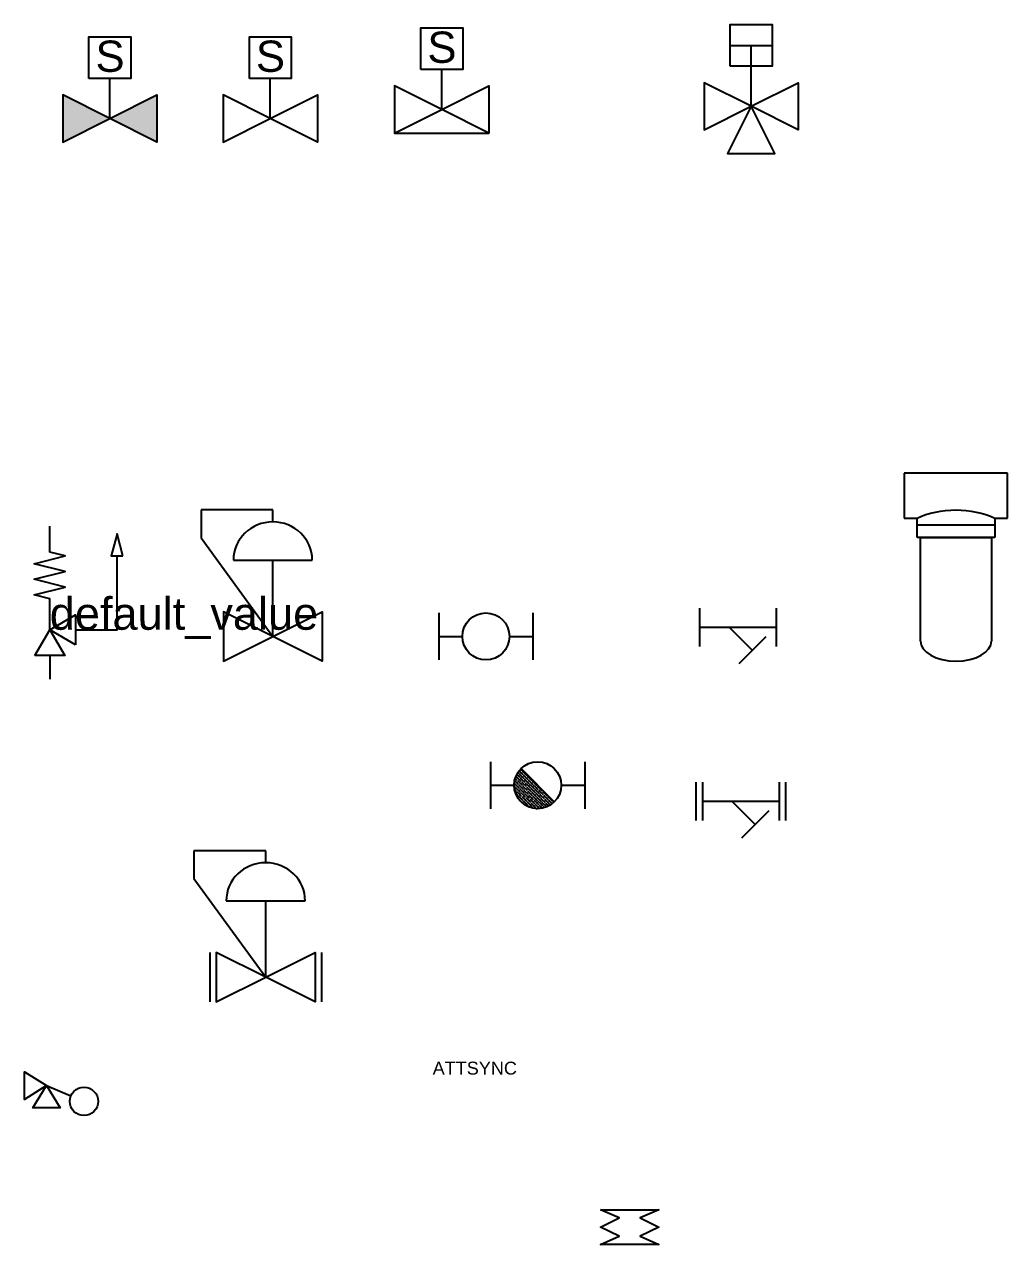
# Model space of a CAD drawing. Header units: millimetres. Extents: x -366 to 823, y -29 to 284.
# Drawn here: x 93.8 to 169.9, y -20.7 to 73.7 of the extents above; entities that cross this region are included whole.
import ezdxf

# ---------------------------------------------------------------- set-up
doc = ezdxf.new("R2010")
doc.units = ezdxf.units.MM
doc.layers.add('-Testi', color=7, linetype='Continuous', lineweight=35)
doc.layers.add('109', color=3, linetype='Continuous')
doc.layers.add('Tag', color=7, linetype='Continuous')
doc.styles.get("Standard").update_dxf_attribs({"font": 'arial.ttf'})

# ---------------------------------------------------------------- blocks, each defined once
blk = doc.blocks.new('Valve Selenoid Closed')
h = blk.add_hatch(color=256)
h.dxf.hatch_style = 1
h.paths.add_polyline_path([(-3.645, -1.823), (0, 0), (-3.645, 1.823)])
h.paths.add_polyline_path([(3.645, 1.823), (0, 0), (3.645, -1.823)])
blk.add_line((0, 0), (0, 3.095))
blk.add_lwpolyline([(-1.619, 3.095), (-1.619, 6.334), (1.619, 6.334), (1.619, 3.095)], close=True)
for points in [[(0, 0), (-3.645, 1.823), (-3.645, -1.823), (0, 0)], [(0, 0), (3.645, 1.823), (3.645, -1.823), (0, 0)]]:
    blk.add_lwpolyline(points)
at = {"layer": '-Testi', "insert": (0.013, 4.806), "char_height": 2.419, "width": 2.83134, "attachment_point": 5}
blk.add_mtext('S', dxfattribs=at)
at = {"flags": 1}
for tag, p, height in [('TYPE', (0, 0.234), 0.25), ('CONNECTIONTYPE', (-0.354, -0.996), 0.1), ('DESCRIPTION', (-0.33, -1.108), 0.0703)]:
    blk.add_attdef(tag, p, '', height=height, dxfattribs=at)
blk = doc.blocks.new('Valve Selenoid Open')
blk.add_line((0, 0), (0, 3.095))
blk.add_lwpolyline([(-1.619, 3.095), (-1.619, 6.334), (1.619, 6.334), (1.619, 3.095)], close=True)
for points in [[(0, 0), (-3.645, 1.823), (-3.645, -1.823), (0, 0)], [(0, 0), (3.645, 1.823), (3.645, -1.823), (0, 0)]]:
    blk.add_lwpolyline(points)
at = {"layer": '-Testi', "insert": (0.013, 4.806), "char_height": 2.419, "width": 2.83134, "attachment_point": 5}
blk.add_mtext('S', dxfattribs=at)
at = {"flags": 1}
for tag, p, height in [('TYPE', (0, 0), 0.25), ('CONNECTIONTYPE', (-0.57, -0.473), 0.1), ('DESCRIPTION', (-0.546, -0.586), 0.0703)]:
    blk.add_attdef(tag, p, '', height=height, dxfattribs=at)
blk = doc.blocks.new('PSV')
for p, q in [((0, 6.008), (0, 8.012)), ((0, 2.403), (0, 2.403)), ((0, -2.003), (0, -3.827))]:
    blk.add_line(p, q)
for points in [[(5.666, 5.707), (5.207, 7.413), (4.747, 5.707)], [(2.003, -1.156), (0, 0), (2.003, 1.156)], [(-1.156, -2.003), (0, 0), (1.156, -2.003)]]:
    blk.add_lwpolyline(points, close=True)
for points in [[(0, 0), (0, 2.403), (-1.202, 2.703), (1.202, 3.304), (-1.202, 3.905), (1.202, 4.506), (-1.202, 5.106), (1.202, 5.707), (0, 6.008)], [(2.003, 0), (5.207, 0), (5.207, 5.707)]]:
    blk.add_lwpolyline(points)
at = {"transparency": 33554432}
blk.add_attdef('NEW_TAG', (0, 0), '', height=2.5, dxfattribs=at)
at = {"transparency": 33554432, "flags": 1}
for tag, p, height in [('CONNECTIONTYPE', (-2.118, -0.022), 0.1), ('TYPE', (0, 0), 0.2), ('DESCRIPTION', (-2.094, -0.134), 0.0703)]:
    blk.add_attdef(tag, p, '', height=height, dxfattribs=at)
blk = doc.blocks.new('Pressure regulator')
for p, q in [((0, 9.79), (-5.554, 9.79)), ((-5.554, 9.79), (-5.554, 7.637)), ((0, 8.855), (0, 9.79)), ((-5.554, 7.637), (0, 0)), ((-3.054, 5.901), (3.054, 5.901)), ((0, 0), (0, 5.901))]:
    blk.add_line(p, q)
for points in [[(0, 0), (-3.822, 1.911), (-3.822, -1.911), (0, 0)], [(0, 0), (3.822, 1.911), (3.822, -1.911), (0, 0)]]:
    blk.add_lwpolyline(points)
blk.add_ellipse((0, 5.901), major_axis=(-3.054, 0), ratio=0.967342, start_param=3.141593, end_param=6.283185)
at = {"flags": 1}
for tag, p, height in [('TYPE', (0, 0), 0.25), ('CONNECTIONTYPE', (1.246, 0.144), 0.1), ('DESCRIPTION', (1.269, 0.031), 0.0703)]:
    blk.add_attdef(tag, p, '', height=height, dxfattribs=at)
blk = doc.blocks.new('sight glass pipe')
for p, q in [((-3.64, 1.82), (-3.64, -1.82)), ((3.64, 1.82), (3.64, -1.82)), ((-3.64, 0), (-1.82, 0)), ((1.82, 0), (3.64, 0))]:
    blk.add_line(p, q)
blk.add_circle((0, 0), 1.82)
at = {"flags": 1}
for tag, p, height in [('TYPE', (0.011, 0.026), 0.25), ('CONNECTIONTYPE', (-0.118, -0.184), 0.1), ('DESCRIPTION', (-0.095, -0.297), 0.0703)]:
    blk.add_attdef(tag, p, '', height=height, dxfattribs=at)
blk = doc.blocks.new('Filter 45°')
for p, q in [((-2.966, 1.483), (-2.966, -1.483)), ((2.966, 1.483), (2.966, -1.483)), ((-2.966, 0), (2.966, 0)), ((-0.683, 0), (1.114, -1.797)), ((2.163, -0.748), (0.065, -2.846))]:
    blk.add_line(p, q)
at = {"flags": 1}
for tag, p, height in [('TYPE', (0, 0), 0.25), ('CONNECTIONTYPE', (0.233, -0.451), 0.1), ('DESCRIPTION', (0.257, -0.563), 0.0703)]:
    blk.add_attdef(tag, p, '', height=height, dxfattribs=at)
blk = doc.blocks.new('FILTRO-CARTUCCIA')
for p, q in [((8, 1.75), (0, 1.75)), ((0, 1.75), (0, -1.75)), ((8, -1.75), (8, 1.75)), ((0, -1.75), (1, -1.75)), ((1, -3.25), (1, -1.75)), ((7, -1.75), (8, -1.75)), ((7, -1.75), (7, -3.25)), ((7, -3.25), (1, -3.25))]:
    blk.add_line(p, q)
blk.add_lwpolyline([(1.25, -11.25), (1.25, -3.25), (6.75, -3.25), (6.75, -11.25)])
blk.add_ellipse((4, -11.25), major_axis=(2.75, 0), ratio=0.563706, start_param=3.141593, end_param=6.283185)
at = {"layer": '109'}
blk.add_line((1, -2.25), (7, -2.25), dxfattribs=at)
at = {"layer": '109', "extrusion": (0, 0, -1)}
blk.add_ellipse((4, -3.74), major_axis=(4.582, 0), ratio=0.574651, start_param=3.998511, end_param=5.426267, dxfattribs=at)
at = {"flags": 1}
for tag, p, height in [('TYPE', (2.669, -4.983), 0.25), ('CONNECTIONTYPE', (2.902, -5.434), 0.1), ('DESCRIPTION', (2.925, -5.547), 0.0703)]:
    blk.add_attdef(tag, p, '', height=height, dxfattribs=at)
blk = doc.blocks.new('Condensate Drain')
h = blk.add_hatch()
h.set_pattern_fill('ANSI36', color=256, scale=0.05, angle=90)
h.set_pattern_definition([(135, (-140.00065, -11.18836), (-0.3086963, 0.0841899), [0.396875, -0.079375, 0, -0.079375])])
h.paths.add_polyline_path([(-1.82, 0, 0.668179), (1.287, -1.287), (-1.287, 1.287, 0.198912)])
for p, q in [((-3.64, 1.82), (-3.64, -1.82)), ((-1.287, 1.287), (1.287, -1.287)), ((3.64, 1.82), (3.64, -1.82)), ((-3.64, 0), (-1.82, 0)), ((1.82, 0), (3.64, 0))]:
    blk.add_line(p, q)
blk.add_circle((0, 0), 1.82)
at = {"flags": 1}
for tag, p, height in [('CONNECTIONTYPE', (0.064, 0.324), 0.1), ('DESCRIPTION', (0.088, 0.212), 0.0703), ('TYPE', (0.194, 0.534), 0.25)]:
    blk.add_attdef(tag, p, '', height=height, dxfattribs=at)
blk = doc.blocks.new('Filter Y 45° Flanged')
for p, q in [((-3.466, 1.483), (-3.466, -1.483)), ((-2.966, 1.483), (-2.966, -1.483)), ((2.966, 1.483), (2.966, -1.483)), ((3.466, 1.483), (3.466, -1.483)), ((-2.966, 0), (2.966, 0)), ((-0.683, 0), (1.114, -1.797)), ((2.163, -0.748), (0.065, -2.846))]:
    blk.add_line(p, q)
at = {"flags": 1}
for tag, p, height in [('TYPE', (0, 0), 0.25), ('CONNECTIONTYPE', (0.233, -0.451), 0.1), ('DESCRIPTION', (0.257, -0.563), 0.0703)]:
    blk.add_attdef(tag, p, '', height=height, dxfattribs=at)
blk = doc.blocks.new('Pressure Regulator Flanged')
for p, q in [((0, 9.79), (-5.554, 9.79)), ((-5.554, 9.79), (-5.554, 7.637)), ((0, 8.855), (0, 9.79)), ((-5.554, 7.637), (0, 0)), ((-3.054, 5.901), (3.054, 5.901)), ((0, 0), (0, 5.901)), ((-4.322, 1.911), (-4.322, -1.911)), ((4.322, 1.911), (4.322, -1.911))]:
    blk.add_line(p, q)
for points in [[(0, 0), (-3.822, 1.911), (-3.822, -1.911), (0, 0)], [(0, 0), (3.822, 1.911), (3.822, -1.911), (0, 0)]]:
    blk.add_lwpolyline(points)
blk.add_ellipse((0, 5.901), major_axis=(-3.054, 0), ratio=0.967342, start_param=3.141593, end_param=6.283185)
at = {"flags": 1}
for tag, p, height in [('TYPE', (0, 0), 0.25), ('CONNECTIONTYPE', (1.246, 0.144), 0.1), ('DESCRIPTION', (1.269, 0.031), 0.0703)]:
    blk.add_attdef(tag, p, '', height=height, dxfattribs=at)
blk = doc.blocks.new('Valve Selenoid three-ways')
for p, q in [((0, 0), (0, 3.095)), ((-3.645, -1.823), (3.645, -1.823))]:
    blk.add_line(p, q)
blk.add_lwpolyline([(-1.619, 3.095), (-1.619, 6.334), (1.619, 6.334), (1.619, 3.095)], close=True)
for points in [[(0, 0), (-3.645, 1.823), (-3.645, -1.823), (0, 0)], [(0, 0), (3.645, 1.823), (3.645, -1.823), (0, 0)]]:
    blk.add_lwpolyline(points)
at = {"layer": '-Testi', "insert": (0.013, 4.806), "char_height": 2.419, "width": 2.83134, "attachment_point": 5}
blk.add_mtext('S', dxfattribs=at)
at = {"flags": 1}
for tag, p, height in [('TYPE', (0, 0), 0.25), ('CONNECTIONTYPE', (-0.57, -0.473), 0.1), ('DESCRIPTION', (-0.546, -0.586), 0.0703)]:
    blk.add_attdef(tag, p, '', height=height, dxfattribs=at)
blk = doc.blocks.new('Gate Valve with Pneumatic actuator 3 ways')
for p, q in [((-1.619, 4.714), (1.619, 4.714)), ((0, 0), (0, 4.714))]:
    blk.add_line(p, q)
blk.add_lwpolyline([(-1.619, 3.095), (-1.619, 6.334), (1.619, 6.334), (1.619, 3.095)], close=True)
for points in [[(0, 0), (-3.645, 1.823), (-3.645, -1.823), (0, 0)], [(0, 0), (3.645, 1.823), (3.645, -1.823), (0, 0)], [(0, 0), (-1.823, -3.645), (1.823, -3.645), (0, 0)]]:
    blk.add_lwpolyline(points)
at = {"flags": 1}
for tag, p, height in [('TYPE', (0, -0.013), 0.25), ('CONNECTIONTYPE', (0.007, -0.164), 0.1), ('DESCRIPTION', (0.03, -0.276), 0.0703)]:
    blk.add_attdef(tag, p, '', height=height, dxfattribs=at)
blk = doc.blocks.new('Floating Switcher')
at = {"ltscale": 5}
blk.add_lwpolyline([(0, 0), (-1.711, -1.069), (-1.711, 1.069), (0, 0), (1.069, -1.711), (-1.069, -1.711), (0, 0), (1.885, -0.793)], dxfattribs=at)
blk.add_circle((2.896, -1.218), 1.097, dxfattribs=at)
at = {"flags": 1}
for tag, p, height in [('CONNECTIONTYPE', (-0.072, 0.045), 0.085), ('TYPE', (-0.065, 0.229), 0.085), ('DESCRIPTION', (-0.052, -0.05), 0.0598)]:
    blk.add_attdef(tag, p, '', height=height, dxfattribs=at)

msp = doc.modelspace()

# ---------------------------------------------------------------- linework, layer by layer
msp.add_lwpolyline([(138.401, -17.981), (142.919, -17.981), (141.474, -18.622), (142.919, -19.331), (141.474, -20.039), (142.919, -20.681), (138.401, -20.681), (139.847, -20.039), (138.401, -19.331), (139.847, -18.622)], close=True)

# ---------------------------------------------------------------- block references
for name, p in [('Gate Valve with Pneumatic actuator 3 ways', (150.053, 67.371)), ('Valve Selenoid Closed', (100.439, 66.421)), ('Valve Selenoid Open', (112.848, 66.421)), ('Valve Selenoid three-ways', (126.118, 67.117)), ('FILTRO-CARTUCCIA', (161.898, 37.253)), ('Pressure regulator', (113.045, 26.364)), ('Filter 45°', (149.033, 27.076)), ('sight glass pipe', (129.533, 26.364)), ('Condensate Drain', (133.54, 14.851)), ('Filter Y 45° Flanged', (149.251, 13.614)), ('Pressure Regulator Flanged', (112.493, 0))]:
    msp.add_blockref(name, p)
msp.add_blockref('PSV', (95.784, 26.879)).add_auto_attribs({'NEW_TAG': 'default_value'})
at = {"layer": 'Tag'}
msp.add_blockref('Floating Switcher', (95.535, -8.385), dxfattribs=at)

# ---------------------------------------------------------------- texts
at = {"insert": (125.414, -6.531), "char_height": 1, "attachment_point": 1}
msp.add_mtext_dynamic_manual_height_columns('ATTSYNC ', width=213.8653, gutter_width=5, heights=[0], dxfattribs=at)

doc.saveas('drawing.dxf')
